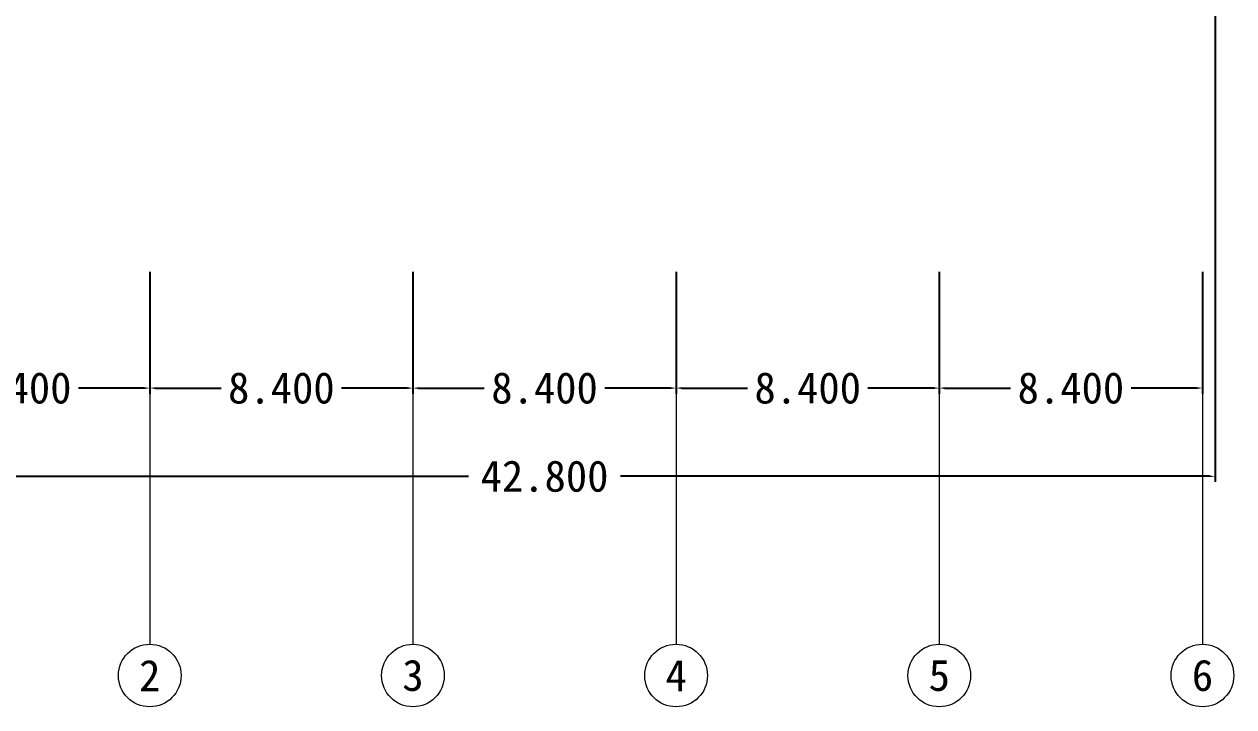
# Model space of a CAD drawing. Header units: metres. Extents: x -302 to 587, y -65 to 94.
# Drawn here: x 548.61 to 587.21, y 3.79 to 25.59 of the extents above; entities that cross this region are included whole.
import ezdxf

# ---------------------------------------------------------------- set-up
doc = ezdxf.new("R2010")
doc.units = ezdxf.units.M
doc.layers.add('PUB_TEXT', color=7, linetype='Continuous', lineweight=9)
doc.styles.add('mystyle', font='', dxfattribs={"height": 1})
doc.styles.get('mystyle').set_extended_font_data('SimSun')
doc.dimstyles.new('myyyy', dxfattribs={"dimtxt": 1, "dimasz": 0.18, "dimexe": 0.18, "dimexo": 0.0625, "dimgap": 0.09, "dimtad": 0, "dimtoh": 1, "dimdec": 3, "dimrnd": 0.001, "dimzin": 0, "dimdsep": 46, "dimtxsty": 'Standard', "dimcen": 0.09, "dimadec": 0, "dimazin": 0, "dimtfac": 1, "dimtdec": 3, "dimtofl": 0, "dimtmove": 0, "dimatfit": 3, "dimfxl": 1, "dimtolj": 1, "dimtzin": 0, "dimarcsym": 0})

# ---------------------------------------------------------------- blocks, each defined once
blk = doc.blocks.new('*D138')
at = {"layer": 'Defpoints', "color": 0, "ltscale": 3, "transparency": 16777216}
for p in [(552.614, 17.74), (561.014, 17.74), (561.014, 13.966)]:
    blk.add_point(p, dxfattribs=at)
at = {"layer": 'PUB_TEXT', "color": 0, "lineweight": -2, "ltscale": 3, "transparency": 16777216}
for p, q in [((552.614, 17.677), (552.614, 13.786)), ((561.014, 17.677), (561.014, 13.786)), ((552.794, 13.966), (554.89, 13.966)), ((560.834, 13.966), (558.737, 13.966))]:
    blk.add_line(p, q, dxfattribs=at)
at = {"layer": 'PUB_TEXT', "color": 0, "ltscale": 3, "transparency": 16777216}
for points in [[(552.794, 13.996), (552.794, 13.936), (552.614, 13.966)], [(560.834, 13.996), (560.834, 13.936), (561.014, 13.966)]]:
    blk.add_solid(points, dxfattribs=at)
at = {"layer": 'PUB_TEXT', "color": 0, "ltscale": 3, "transparency": 16777216, "insert": (556.814, 13.966), "char_height": 1, "attachment_point": 5}
blk.add_mtext('\\A1;8.400', dxfattribs=at)
blk = doc.blocks.new('*D119')
at = {"layer": 'Defpoints', "color": 0, "ltscale": 3, "transparency": 16777216}
for p in [(561.014, 17.74), (569.414, 17.74), (569.414, 13.966)]:
    blk.add_point(p, dxfattribs=at)
at = {"layer": 'PUB_TEXT', "color": 0, "lineweight": -2, "ltscale": 3, "transparency": 16777216}
for p, q in [((561.014, 17.677), (561.014, 13.786)), ((569.414, 17.677), (569.414, 13.786)), ((561.194, 13.966), (563.29, 13.966)), ((569.234, 13.966), (567.137, 13.966))]:
    blk.add_line(p, q, dxfattribs=at)
at = {"layer": 'PUB_TEXT', "color": 0, "ltscale": 3, "transparency": 16777216}
for points in [[(561.194, 13.996), (561.194, 13.936), (561.014, 13.966)], [(569.234, 13.996), (569.234, 13.936), (569.414, 13.966)]]:
    blk.add_solid(points, dxfattribs=at)
at = {"layer": 'PUB_TEXT', "color": 0, "ltscale": 3, "transparency": 16777216, "insert": (565.214, 13.966), "char_height": 1, "attachment_point": 5}
blk.add_mtext('\\A1;8.400', dxfattribs=at)
blk = doc.blocks.new('*D120')
at = {"layer": 'Defpoints', "color": 0, "ltscale": 3, "transparency": 16777216}
for p in [(569.414, 17.74), (577.814, 17.74), (577.814, 13.966)]:
    blk.add_point(p, dxfattribs=at)
at = {"layer": 'PUB_TEXT', "color": 0, "lineweight": -2, "ltscale": 3, "transparency": 16777216}
for p, q in [((569.414, 17.677), (569.414, 13.786)), ((577.814, 17.677), (577.814, 13.786)), ((569.594, 13.966), (571.69, 13.966)), ((577.634, 13.966), (575.537, 13.966))]:
    blk.add_line(p, q, dxfattribs=at)
at = {"layer": 'PUB_TEXT', "color": 0, "ltscale": 3, "transparency": 16777216}
for points in [[(569.594, 13.996), (569.594, 13.936), (569.414, 13.966)], [(577.634, 13.996), (577.634, 13.936), (577.814, 13.966)]]:
    blk.add_solid(points, dxfattribs=at)
at = {"layer": 'PUB_TEXT', "color": 0, "ltscale": 3, "transparency": 16777216, "insert": (573.614, 13.966), "char_height": 1, "attachment_point": 5}
blk.add_mtext('\\A1;8.400', dxfattribs=at)
blk = doc.blocks.new('*D121')
at = {"layer": 'Defpoints', "color": 0, "ltscale": 3, "transparency": 16777216}
for p in [(577.814, 17.74), (586.214, 17.74), (586.214, 13.966)]:
    blk.add_point(p, dxfattribs=at)
at = {"layer": 'PUB_TEXT', "color": 0, "lineweight": -2, "ltscale": 3, "transparency": 16777216}
for p, q in [((577.814, 17.677), (577.814, 13.786)), ((586.214, 17.677), (586.214, 13.786)), ((577.994, 13.966), (580.09, 13.966)), ((586.034, 13.966), (583.937, 13.966))]:
    blk.add_line(p, q, dxfattribs=at)
at = {"layer": 'PUB_TEXT', "color": 0, "ltscale": 3, "transparency": 16777216}
for points in [[(577.994, 13.996), (577.994, 13.936), (577.814, 13.966)], [(586.034, 13.996), (586.034, 13.936), (586.214, 13.966)]]:
    blk.add_solid(points, dxfattribs=at)
at = {"layer": 'PUB_TEXT', "color": 0, "ltscale": 3, "transparency": 16777216, "insert": (582.014, 13.966), "char_height": 1, "attachment_point": 5}
blk.add_mtext('\\A1;8.400', dxfattribs=at)
blk = doc.blocks.new('*D139')
at = {"layer": 'Defpoints', "color": 0, "ltscale": 3, "transparency": 16777216}
for p in [(544.214, 17.74), (552.614, 17.74), (552.614, 13.966)]:
    blk.add_point(p, dxfattribs=at)
at = {"layer": 'PUB_TEXT', "color": 0, "lineweight": -2, "ltscale": 3, "transparency": 16777216}
for p, q in [((544.214, 17.677), (544.214, 13.786)), ((552.614, 17.677), (552.614, 13.786)), ((544.394, 13.966), (546.49, 13.966)), ((552.434, 13.966), (550.337, 13.966))]:
    blk.add_line(p, q, dxfattribs=at)
at = {"layer": 'PUB_TEXT', "color": 0, "ltscale": 3, "transparency": 16777216}
for points in [[(544.394, 13.996), (544.394, 13.936), (544.214, 13.966)], [(552.434, 13.996), (552.434, 13.936), (552.614, 13.966)]]:
    blk.add_solid(points, dxfattribs=at)
at = {"layer": 'PUB_TEXT', "color": 0, "ltscale": 3, "transparency": 16777216, "insert": (548.414, 13.966), "char_height": 1, "attachment_point": 5}
blk.add_mtext('\\A1;8.400', dxfattribs=at)
blk = doc.blocks.new('*D140')
at = {"layer": 'Defpoints', "color": 0, "ltscale": 3, "transparency": 16777216}
for p in [(543.814, 56.106), (586.614, 26.16), (586.614, 11.149)]:
    blk.add_point(p, dxfattribs=at)
at = {"layer": 'PUB_TEXT', "color": 0, "lineweight": -2, "ltscale": 3, "transparency": 16777216}
for p, q in [((543.814, 56.043), (543.814, 10.969)), ((586.614, 26.097), (586.614, 10.969)), ((543.994, 11.149), (562.79, 11.149)), ((586.434, 11.149), (567.637, 11.149))]:
    blk.add_line(p, q, dxfattribs=at)
at = {"layer": 'PUB_TEXT', "color": 0, "ltscale": 3, "transparency": 16777216}
for points in [[(543.994, 11.179), (543.994, 11.119), (543.814, 11.149)], [(586.434, 11.179), (586.434, 11.119), (586.614, 11.149)]]:
    blk.add_solid(points, dxfattribs=at)
at = {"layer": 'PUB_TEXT', "color": 0, "ltscale": 3, "transparency": 16777216, "insert": (565.214, 11.149), "char_height": 1, "attachment_point": 5}
blk.add_mtext('\\A1;42.800', dxfattribs=at)

msp = doc.modelspace()

# ---------------------------------------------------------------- linework, layer by layer
at = {"layer": 'PUB_TEXT', "ltscale": 3}
for p, q in [((552.6136, 13.7857), (552.6136, 5.7857)), ((561.0136, 13.7857), (561.0136, 5.7857)), ((569.4136, 13.7857), (569.4136, 5.7857)), ((577.8136, 13.7857), (577.8136, 5.7857)), ((586.2136, 13.7857), (586.2136, 5.7857))]:
    msp.add_line(p, q, dxfattribs=at)
for centre in [(552.6136, 4.7857), (561.0136, 4.7857), (569.4136, 4.7857), (577.8136, 4.7857), (586.2136, 4.7857)]:
    msp.add_circle(centre, 1, dxfattribs=at)

# ---------------------------------------------------------------- texts
at = {"layer": 'PUB_TEXT', "ltscale": 3, "char_height": 1, "attachment_point": 5, "style": 'mystyle'}
for s, insert in [('2', (552.6136, 4.7857)), ('3', (561.0136, 4.7857)), ('4', (569.4136, 4.7857)), ('5', (577.8136, 4.7857)), ('6', (586.2136, 4.7857))]:
    msp.add_mtext_dynamic_manual_height_columns(s, width=1.774604, gutter_width=5, heights=[0], dxfattribs=dict(at, insert=insert))

# ---------------------------------------------------------------- dimensions: what is measured, and where the dimension line sits
at = {"layer": 'PUB_TEXT', "ltscale": 3}
for base, p1, p2, picture, middle in [((586.6136, 11.1491), (543.8136, 56.1058), (586.6136, 26.1598), '*D140', (565.2136, 11.1491)), ((552.6136, 13.9657), (544.2136, 17.7398), (552.6136, 17.7398), '*D139', (548.4136, 13.9657)), ((561.0136, 13.9657), (552.6136, 17.7398), (561.0136, 17.7398), '*D138', (556.8136, 13.9657)), ((569.4136, 13.9657), (561.0136, 17.7398), (569.4136, 17.7398), '*D119', (565.2136, 13.9657)), ((577.8136, 13.9657), (569.4136, 17.7398), (577.8136, 17.7398), '*D120', (573.6136, 13.9657)), ((586.2136, 13.9657), (577.8136, 17.7398), (586.2136, 17.7398), '*D121', (582.0136, 13.9657))]:
    dim = msp.add_linear_dim(base=base, p1=p1, p2=p2, dimstyle='myyyy', dxfattribs=at)
    dim.commit()
    dim.dimension.update_dxf_attribs({"geometry": picture, "text_midpoint": middle})

doc.saveas('drawing.dxf')
